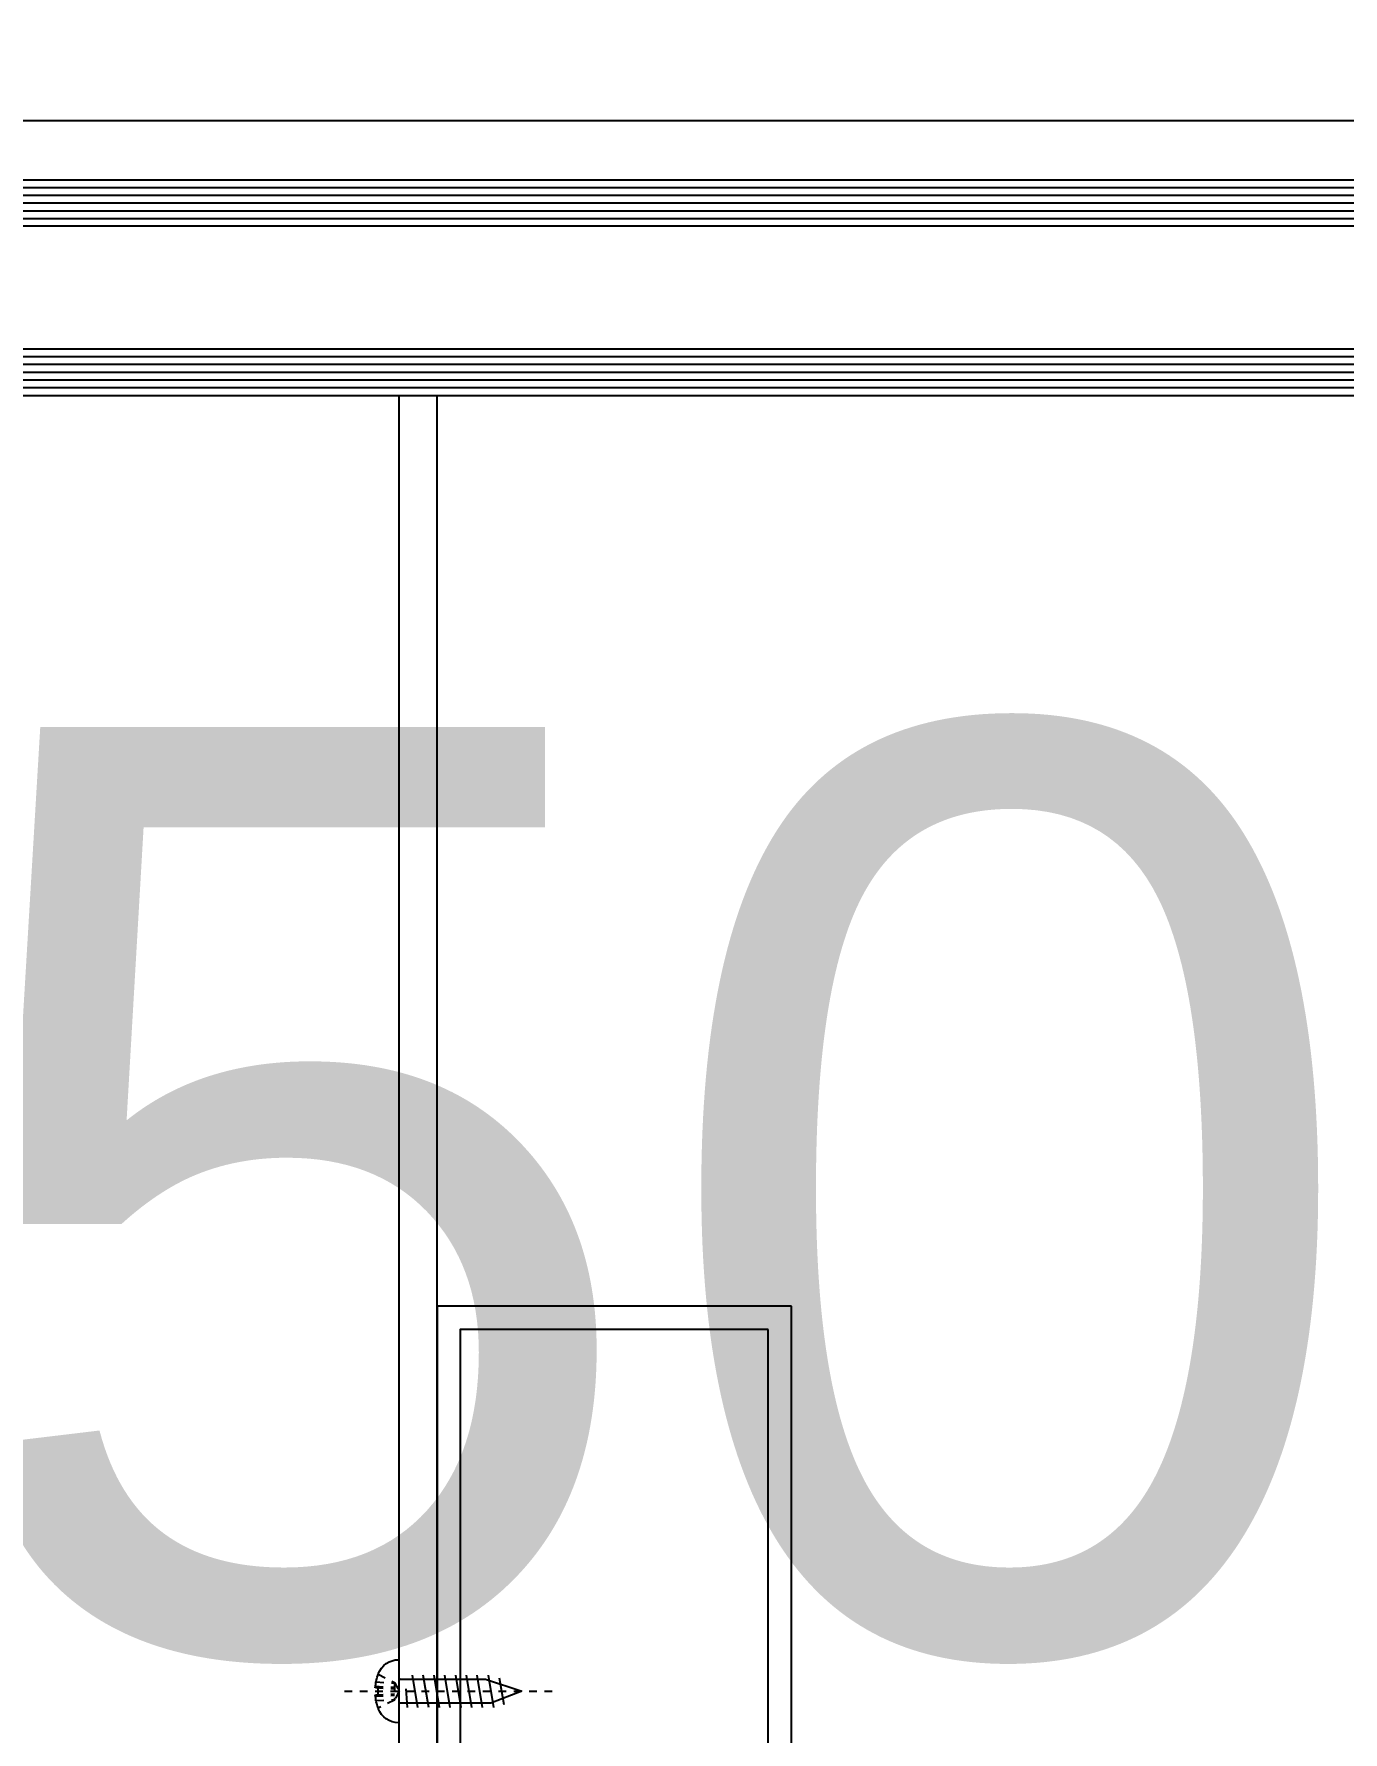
# Model space of a CAD drawing. Header units: inches. Extents: x 21 to 32698, y 13 to 3712.
# Drawn here: x 6427.38 to 6444.39, y 946.15 to 968.21 of the extents above; entities that cross this region are included whole.
import ezdxf
from ezdxf.enums import TextEntityAlignment as Align

# ---------------------------------------------------------------- set-up
doc = ezdxf.new("R2010")
doc.units = ezdxf.units.IN
doc.header["$MEASUREMENT"] = 0
doc.set_wipeout_variables(frame=1)
doc.linetypes.add('DASHDOT', pattern=[1, 0.5, -0.25, 0, -0.25])
doc.linetypes.add('DASHED2', pattern=[0.375, 0.25, -0.125])
for name, color, linetype, lineweight in [('Z_MİM_-KM-GLAZ', 8, 'Continuous', 25), ('Z_MİM_-KM-GLAZ-IDEN', 8, 'Continuous', 25), ('Z_MİM_-KM-IRON-09', 8, 'Continuous', 25), ('Z_MİM_-KM-PAINT', 8, 'Continuous', 25), ('Z_MİM_-KM-PATTERN-00', 8, 'Continuous', 25), ('Z_MİM_-KM-PAVEMENT', 8, 'Continuous', 25), ('Z_MİM_-KM-STRS', 8, 'Continuous', 25), ('Z_MİM_-KM-WALL-PLASTER', 8, 'Continuous', 25), ('Z_MİM_00', 8, 'Continuous', 25), ('Z_MİM_2-0', 8, 'Continuous', 25), ('Z_MİM_3-1', 8, 'DASHED2', 25), ('Z_MİM_ALUMINIUM', 8, 'Continuous', 25), ('Z_MİM_AX', 8, 'DASHDOT', 25), ('Z_MİM_KOLON-0.KAT', 8, 'Continuous', 25), ('Z_MİM_MYM_CAM', 8, 'Continuous', 25), ('Z_MİM_OL', 8, 'Continuous', 25)]:
    doc.layers.add(name, color=color, linetype=linetype, lineweight=lineweight)
doc.styles.add('STYLE1', font='arial.ttf', dxfattribs={"height": 1})

# ---------------------------------------------------------------- blocks, each defined once
blk = doc.blocks.new('TRETUVAR')
at = {"layer": 'Z_MİM_-KM-PATTERN-00'}
h = blk.add_hatch(dxfattribs=at)
h.set_pattern_fill('AR-B816', color=256, scale=0.3, angle=90)
h.set_pattern_definition([(90, (21322.77, 490.03), (-60.96, 4e-15), []), (180, (21322.77, 490.03), (-60.96, -60.96), [60.96, -60.96])])
h.paths.add_polyline_path([(22632.772, 2700.032), (19252.772, 2700.032), (19252.772, 2750.032), (19097.772, 2750.032), (19097.772, 2610.032), (22542.772, 2610.032), (22542.772, 2080.13), (22697.772, 2080.13), (22697.772, 1460.13), (22542.772, 1460.13), (22542.772, 980.032), (21222.771, 980.032), (21222.771, 590.032), (20152.772, 590.032), (20152.772, 980.032), (19012.772, 980.032), (19012.775, 1635.031), (18722.771, 1635.031), (18722.772, 2610.032), (18807.772, 2610.032), (18807.772, 2750.032), (18632.772, 2750.032), (18632.771, 1545.031), (18922.774, 1545.031), (18922.771, 890.032), (19882.772, 890.032), (19882.772, 665.017), (20022.751, 665.033), (20022.77, 490.032), (21322.771, 490.032), (21322.771, 890.032), (22632.772, 890.032), (22632.772, 1220.13), (22797.772, 1220.13), (22797.772, 2180.13), (22632.772, 2180.13)])
h.paths.add_polyline_path([(19082.772, 2750.032), (18822.772, 2750.032), (18822.772, 2610.032), (19082.772, 2610.032)], flags=16)
at = {"layer": 'Z_MİM_-KM-PAVEMENT'}
blk.add_lwpolyline([(22542.772, 1460.13), (22542.772, 980.032), (21222.771, 980.032), (21222.771, 590.032), (20152.772, 590.032), (20152.772, 980.032), (19012.772, 980.032), (19012.775, 1635.031), (18722.771, 1635.031), (18722.772, 2610.032), (22542.772, 2610.032), (22542.772, 2080.13), (22697.772, 2080.13), (22697.772, 1460.13)], close=True, dxfattribs=at)
blk = doc.blocks.new('VD')
at = {"layer": 'Z_MİM_2-0', "extrusion": (0.950035, -0.312144, 0), "elevation": -4.98}
blk.add_lwpolyline([(10.18, 0), (15.15, 0)], dxfattribs=at)
at = {"layer": 'Z_MİM_2-0', "extrusion": (0.932972, 0.359948, 0), "elevation": 5.74}
blk.add_lwpolyline([(14.87, 0), (10.57, 0)], dxfattribs=at)
at = {"layer": 'Z_MİM_2-0'}
blk.add_lwpolyline([(-1.73, 13), (1.72, 13.58)], dxfattribs=at)
at = {"layer": 'Z_MİM_2-0', "extrusion": (0.164399, -0.986394, 0)}
for points, elevation in [([(-0.17, 0), (4.08, 0)], -11.73), ([(3.85, 0), (-0.4, 0)], -10.35), ([(3.62, 0), (-0.63, 0)], -8.97), ([(3.39, 0), (-0.86, 0)], -7.59), ([(3.16, 0), (-1.09, 0)], -6.21), ([(2.93, 0), (-1.32, 0)], -4.83), ([(2.7, 0), (-1.55, 0)], -3.44), ([(2.47, 0), (-1.79, 0)], -2.06)]:
    blk.add_lwpolyline(points, dxfattribs=dict(at, elevation=elevation))
at = {"layer": 'Z_MİM_2-0', "extrusion": (1, 0, 0)}
for points, elevation in [([(0.14, 0), (11.22, 0)], -1.55), ([(11.92, 0), (0.14, 0)], 1.55), ([(-2.72, 0), (-3.09, 0)], -0.45), ([(-3.09, 0), (-2.72, 0)], 0.45)]:
    blk.add_lwpolyline(points, dxfattribs=dict(at, elevation=elevation))
at = {"layer": 'Z_MİM_2-0', "extrusion": (0.065533, -0.99785, 0), "elevation": -0.9}
blk.add_lwpolyline([(-0.26, 0), (2.16, 0)], dxfattribs=at)
at = {"layer": 'Z_MİM_2-0', "extrusion": (0, 1, 0)}
for points, elevation in [([(4.1, 0), (-4.1, 0)], -0.06), ([(-0.45, 0), (0.45, 0)], -2.72)]:
    blk.add_lwpolyline(points, dxfattribs=dict(at, elevation=elevation))
at = {"layer": 'Z_MİM_2-0'}
for centre, start, end in [((-1.75, 0.14), 270, 0), ((1.75, 0.14), 180, 270)]:
    blk.add_arc(centre, 0.2, start, end, dxfattribs=at)
at = {"layer": 'Z_MİM_2-0', "extrusion": (0, 0, -1)}
for centre, radius, start, end in [((1.28, -0.06), 2.82, 290.351, 0), ((-1.28, -0.06), 2.82, 180, 249.649), ((0, 3.39), 6.5, 273.9761, 290.351), ((0, 3.39), 6.5, 249.649, 266.0239)]:
    blk.add_arc(centre, radius, start, end, dxfattribs=at)
at = {"layer": 'Z_MİM_3-1', "extrusion": (0.469472, -0.882948, 0)}
blk.add_lwpolyline([(-1.3, 0), (0, 0)], dxfattribs=at)
at = {"layer": 'Z_MİM_3-1', "extrusion": (-0.469472, -0.882948, 0), "elevation": 0}
blk.add_lwpolyline([(0, 0), (1.3, 0)], dxfattribs=at)
at = {"layer": 'Z_MİM_3-1'}
for points in [[(-2.2, -2.72), (-1.15, -0.61)], [(-0.64, -3.08), (-0.52, -0.61)], [(-0.47, -3.09), (-0.35, -0.61)], [(0.47, -3.09), (0.35, -0.61)], [(0.64, -3.08), (0.52, -0.61)], [(1.14, -0.61), (2.2, -2.72)]]:
    blk.add_lwpolyline(points, dxfattribs=at)
at = {"layer": 'Z_MİM_3-1', "extrusion": (0.998869, -0.047542, 0), "elevation": -1.06}
blk.add_lwpolyline([(-3.05, 0), (-0.66, 0)], dxfattribs=at)
at = {"layer": 'Z_MİM_3-1', "extrusion": (0, 1, 0), "elevation": -0.61}
blk.add_lwpolyline([(1.14, 0), (-1.15, 0)], dxfattribs=at)
at = {"layer": 'Z_MİM_3-1', "extrusion": (0.998869, 0.047542, 0), "elevation": 1.06}
blk.add_lwpolyline([(-3.05, 0), (-0.66, 0)], dxfattribs=at)
at = {"layer": 'Z_MİM_AX', "extrusion": (1, 0, 0), "elevation": 0}
blk.add_lwpolyline([(-7.11, 0), (19.94, 0)], dxfattribs=at)
blk = doc.blocks.new('A$C70963ABB')
at = {"layer": 'Z_MİM_-KM-IRON-09'}
blk.add_lwpolyline([(0.4, 20), (0.4, 69.5), (5.4, 69.5), (5.4, 70), (-0.1, 70), (-0.1, 20), (0.4, 20)], dxfattribs=at)
for points in [[(5, 39.6), (0.4, 39.6), (0.4, 20), (5, 20)], [(4.7, 39.3), (0.7, 39.3), (0.7, 20.3), (4.7, 20.3)]]:
    blk.add_lwpolyline(points, close=True, dxfattribs=at)
at = {"layer": 'Z_MİM_OL', "xscale": 0.1, "yscale": 0.1, "zscale": 0.1, "rotation": 270}
blk.add_blockref('VD', (-0.094, 34.6), dxfattribs=at)
blk = doc.blocks.new('*U219')
at = {"layer": 'Z_MİM_MYM_CAM'}
blk.add_line((211.17, 0), (-387.24, 0), dxfattribs=at)
for points in [[(211.17, 0), (-387.24, 0)], [(211.17, 0), (-387.24, 0)], [(-387.24, -1), (211.17, -1)], [(-387.24, -2), (211.17, -2)], [(-387.24, -3), (211.17, -3)], [(-387.24, -4), (211.17, -4)], [(-387.24, -5), (211.17, -5)], [(-387.24, -6), (211.17, -6)], [(-387.24, -22), (211.17, -22)], [(-387.24, -22), (211.17, -22)], [(211.17, -23), (-387.24, -23)], [(211.17, -24), (-387.24, -24)], [(211.17, -25), (-387.24, -25)], [(211.17, -26), (-387.24, -26)], [(211.17, -27), (-387.24, -27)], [(211.17, -28), (-387.24, -28)], [(211.17, -28), (-387.24, -28)]]:
    blk.add_lwpolyline(points, dxfattribs=at)
blk = doc.blocks.new('-KM-AL1 150_900')
at = {"layer": 'Z_MİM_-KM-GLAZ-IDEN', "color": 7, "linetype": 'Continuous', "ltscale": 2, "style": 'STYLE1'}
blk.add_text('AL1 140/1250', height=12, dxfattribs=at).set_placement((85.214, -50.325), align=Align.CENTER)
blk.add_wipeout([(151.488, -34.02), (151.726, -15.48), (149.45, -15.45), (149.45, 7.15), (9.45, 7.15), (9.45, -15.45), (7.398, -15.45), (7.567, -34.061)])
at = {"layer": 'Z_MİM_ALUMINIUM', "elevation": 0.002}
blk.add_lwpolyline([(16.713, -30.45), (142.175, -30.45)], dxfattribs=at)
at = {"layer": 'Z_MİM_KOLON-0.KAT', "xscale": 0.1, "yscale": 0.1, "zscale": 0.1, "rotation": 180}
blk.add_blockref('*U219', (104.107, -34.02), dxfattribs=at)

msp = doc.modelspace()

# ---------------------------------------------------------------- linework, layer by layer
at = {"layer": 'Z_MİM_-KM-PAINT'}
msp.add_lwpolyline([(4657.257, 1293.058), (4657.257, 966.583), (3316.258, 966.583), (3316.258, 1621.583), (3026.258, 1621.583), (3026.258, 2597.584), (6847.258, 2597.584), (6847.258, 966.583), (5326.257, 966.583), (5326.257, 1293.058)], dxfattribs=at)
at = {"layer": 'Z_MİM_-KM-WALL-PLASTER'}
msp.add_lwpolyline([(4656.757, 1293.058), (4656.757, 967.083), (3316.758, 967.083), (3316.758, 1622.083), (3026.758, 1622.083), (3026.758, 2597.084), (6846.758, 2597.084), (6846.758, 967.083), (5326.757, 967.083), (5326.757, 1293.058)], dxfattribs=at)

# ---------------------------------------------------------------- block references
at = {"layer": 'Z_MİM_-KM-STRS'}
msp.add_blockref('TRETUVAR', (-15696.014, -12.949), dxfattribs=at)
at = {"layer": 'Z_MİM_00'}
msp.add_blockref('A$C70963ABB', (6432.22, 912.083), dxfattribs=at)

# ---------------------------------------------------------------- next in the draw order: block references
at = {"layer": 'Z_MİM_-KM-GLAZ'}
msp.add_blockref('-KM-AL1 150_900', (6307.307, 997.533), dxfattribs=at)

doc.saveas('drawing.dxf')
